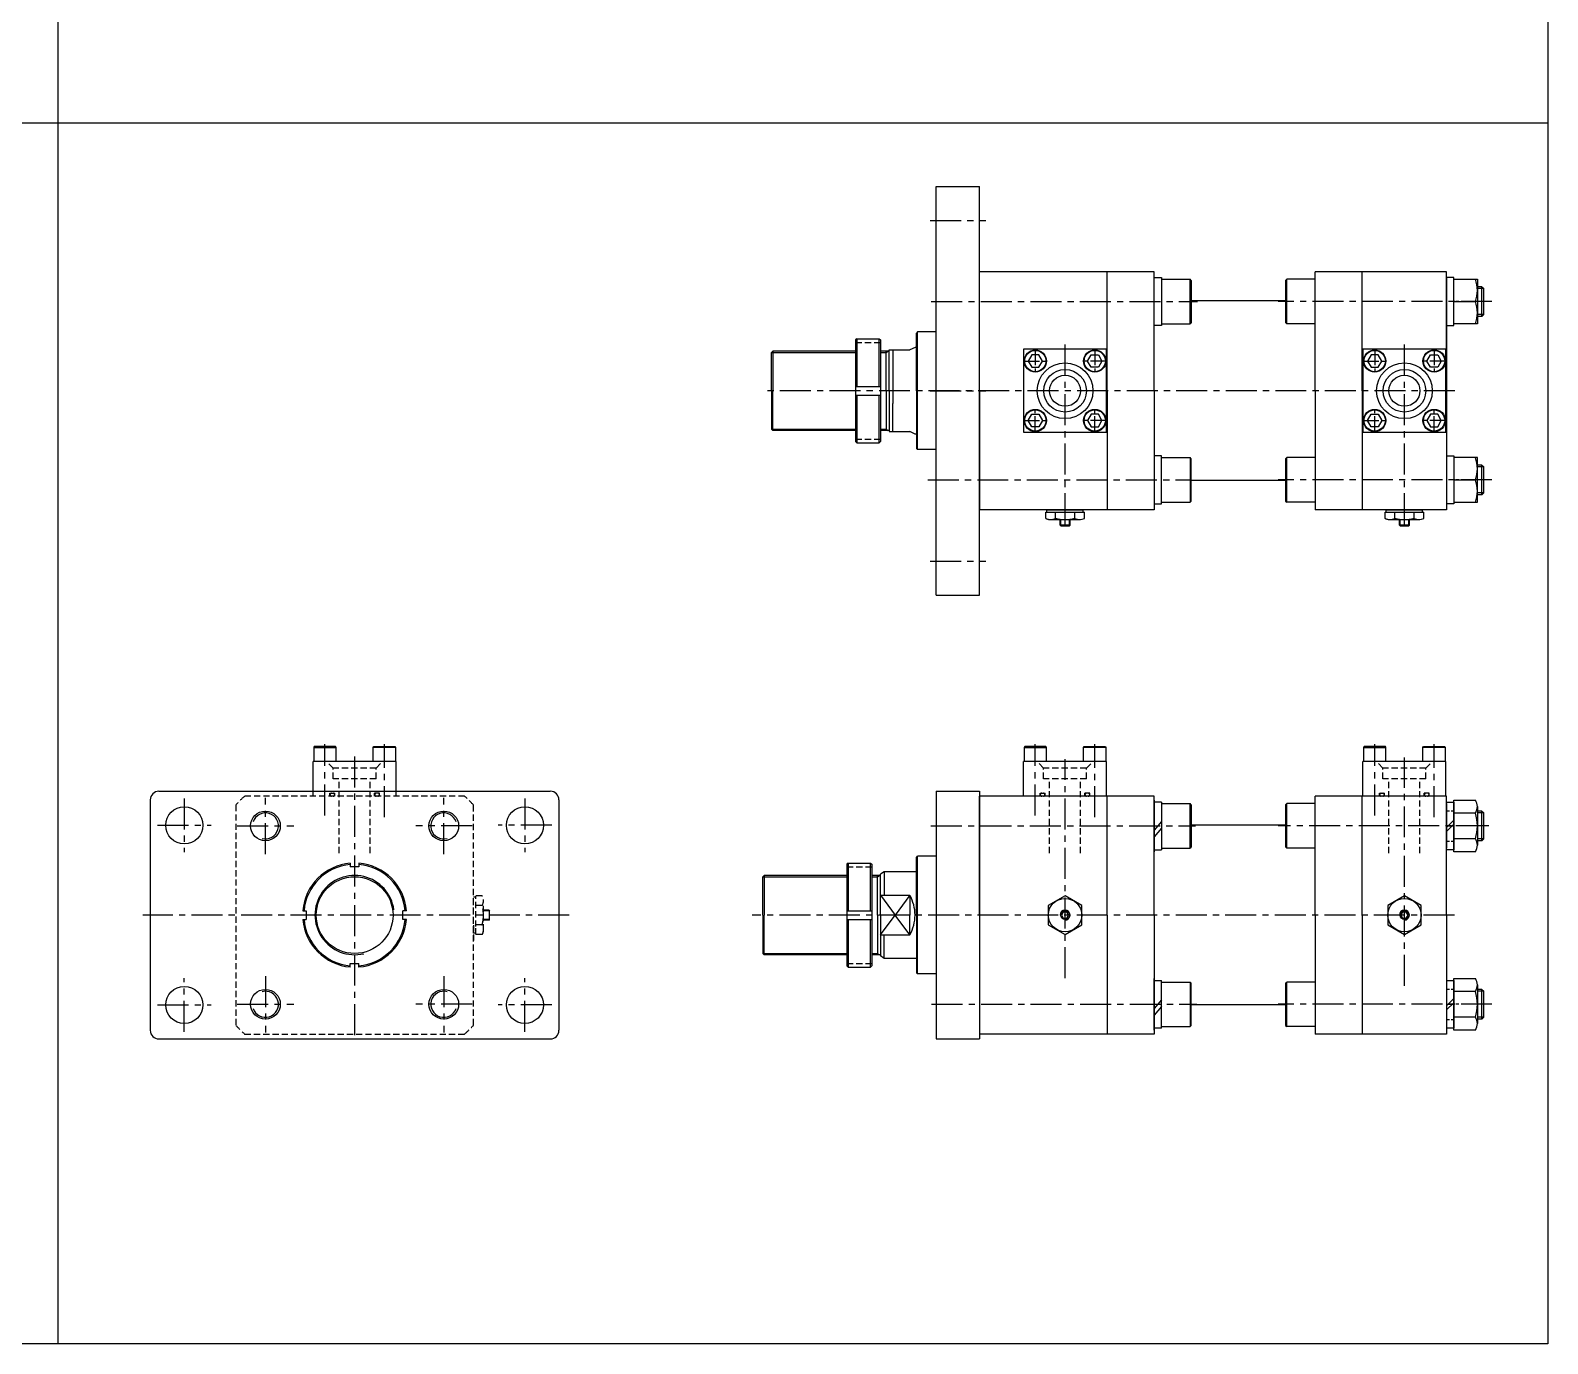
# Model space of a CAD drawing. Extents: x -819 to 9283, y 0 to 5329.
# Drawn here: x 4360 to 5585, y 3208 to 4268 of the extents above; entities that cross this region are included whole.
import ezdxf

# ---------------------------------------------------------------- set-up
doc = ezdxf.new("R2010")
doc.units = 0
doc.header["$LTSCALE"] = 10
doc.header["$MEASUREMENT"] = 0
for name, pattern in [('CENTER', [2, 1.25, -0.25, 0.25, -0.25]), ('CENTERX2', [4, 2.5, -0.5, 0.5, -0.5]), ('HIDDEN', [0.375, 0.25, -0.125]), ('HIDDENX2', [0.75, 0.5, -0.25])]:
    doc.linetypes.add(name, pattern=pattern)
doc.layers.get('0').update_dxf_attribs({"linetype": 'CONTINUOUS'})
doc.layers.get('DEFPOINTS').update_dxf_attribs({"linetype": 'CONTINUOUS'})
for name, color, linetype in [('CEN', 1, 'CENTERX2'), ('CENTER', 1, 'CENTER'), ('HID', 2, 'HIDDENX2'), ('HIDDEN', 2, 'HIDDEN'), ('ML', 7, 'CONTINUOUS')]:
    doc.layers.add(name, color=color, linetype=linetype)

msp = doc.modelspace()

# ---------------------------------------------------------------- linework, layer by layer
for p, q in [((4382.3, 5328.6), (4382.3, 3208.2)), ((5585.1, 5328.6), (5585.1, 3208.2)), ((5585.1, 4193.4), (0, 4193.4)), ((4654.8, 3689.5), (4636.8, 3689.5)), ((4637.2, 3690.2), (4654.4, 3690.2)), ((4654.4, 3690.2), (4654.8, 3689.5)), ((4654.8, 3689.5), (4654.8, 3678.2)), ((5585.1, 3208.2), (0, 3208.2))]:
    msp.add_line(p, q)
at = {"color": 7, "linetype": 'Continuous'}
for p, q in [((5179.8, 3874.5), (5179.8, 3879.5)), ((5179.8, 3879.5), (5186.1, 3879.5)), ((5180.8, 3879.5), (5180.8, 3881.5)), ((5180.8, 3881.5), (5210, 3881.5)), ((5183, 3873.5), (5207.8, 3873.5)), ((5186.1, 3879.5), (5211, 3879.5)), ((5187.6, 3874.5), (5187.6, 3879.5)), ((5191.4, 3873.8), (5191.4, 3873.8)), ((5191.4, 3869), (5191.4, 3873.5)), ((5199.4, 3869), (5199.4, 3873.5)), ((5203.2, 3874.5), (5203.2, 3879.5)), ((5210, 3879.5), (5210, 3881.5)), ((5211, 3874.5), (5211, 3879.5)), ((5453.8, 3874.5), (5453.8, 3879.5)), ((5453.8, 3879.5), (5460.1, 3879.5)), ((5454.8, 3879.5), (5454.8, 3881.5)), ((5454.8, 3881.5), (5484, 3881.5)), ((5457, 3873.5), (5481.8, 3873.5)), ((5460.1, 3879.5), (5485, 3879.5)), ((5461.6, 3874.5), (5461.6, 3879.5)), ((5465.4, 3873.8), (5465.4, 3873.8)), ((5465.4, 3869), (5465.4, 3873.5)), ((5473.4, 3869), (5473.4, 3873.5)), ((5477.2, 3874.5), (5477.2, 3879.5)), ((5484, 3879.5), (5484, 3881.5)), ((5485, 3874.5), (5485, 3879.5)), ((5191.4, 3869), (5191.9, 3868.5)), ((5199.4, 3869), (5191.4, 3869)), ((5191.9, 3868.5), (5198.9, 3868.5)), ((5199.4, 3869), (5198.9, 3868.5)), ((5465.4, 3869), (5465.9, 3868.5)), ((5473.4, 3869), (5465.4, 3869)), ((5465.9, 3868.5), (5472.9, 3868.5)), ((5473.4, 3869), (5472.9, 3868.5))]:
    msp.add_line(p, q, dxfattribs=at)
for points in [[(5181.9, 3546.4), (5195.4, 3538.6), (5208.9, 3546.4), (5208.9, 3562), (5195.4, 3569.8), (5181.9, 3562)], [(5455.9, 3546.4), (5469.4, 3538.6), (5482.9, 3546.4), (5482.9, 3562), (5469.4, 3569.8), (5455.9, 3562)], [(5193.9, 3556.7), (5192.5, 3554.2), (5193.9, 3551.7), (5196.8, 3551.7), (5198.3, 3554.2), (5196.8, 3556.7)], [(5467.9, 3556.7), (5466.5, 3554.2), (5467.9, 3551.7), (5470.8, 3551.7), (5472.3, 3554.2), (5470.8, 3556.7)]]:
    msp.add_lwpolyline(points, close=True, dxfattribs=at)
for centre, radius in [((5195.4, 3554.2), 13.5), ((5469.4, 3554.2), 13.5), ((5195.4, 3554.2), 3.5), ((5469.4, 3554.2), 3.5)]:
    msp.add_circle(centre, radius, dxfattribs=at)
for centre, radius, start, end in [((5183, 3879.2), 5.62, 235.6158, 270), ((5183.7, 3881.7), 8.22, 241.7006, 298.2994), ((5195.4, 3904.9), 31.3, 255.6172, 270.0141), ((5195.4, 3904.9), 31.3, 269.9859, 284.3828), ((5207.1, 3881.7), 8.22, 241.7006, 298.2994), ((5457, 3879.2), 5.62, 235.6158, 270), ((5457.7, 3881.7), 8.22, 241.7006, 298.2994), ((5469.4, 3904.9), 31.3, 255.6172, 270.0141), ((5469.4, 3904.9), 31.3, 269.9859, 284.3828), ((5481.1, 3881.7), 8.22, 241.7006, 298.2994)]:
    msp.add_arc(centre, radius, start, end, dxfattribs=at)
at = {"layer": 'CEN'}
for p, q in [((5086.4, 4115), (5131.4, 4115)), ((5087.4, 4049.5), (5302.4, 4049.5)), ((5540.1, 4049.5), (5367.6, 4049.5)), ((5195.4, 3869.8), (5195.4, 4016.6)), ((5469.4, 3869.8), (5469.4, 4016.6)), ((5510.2, 3977.5), (4951.5, 3977.5)), ((5086.4, 3977.5), (5131.4, 3977.5)), ((5084.6, 3905.5), (5297.1, 3905.5)), ((5540.1, 3905.5), (5367.6, 3905.5)), ((5086.4, 3840), (5131.4, 3840)), ((4597.8, 3634.6), (4597.8, 3692.2)), ((4645.8, 3633.2), (4645.8, 3692.2)), ((5171.4, 3634.6), (5171.4, 3692.2)), ((5219.4, 3633.2), (5219.4, 3692.2)), ((5445.4, 3634.6), (5445.4, 3692.2)), ((5493.4, 3633.2), (5493.4, 3692.2)), ((4621.8, 3682.3), (4621.8, 3453.7)), ((5195.4, 3503.4), (5195.4, 3680.1)), ((5469.4, 3497), (5469.4, 3681.5)), ((4484.3, 3648.4), (4484.3, 3605)), ((4549.8, 3603.5), (4549.8, 3648.9)), ((4693.8, 3603.5), (4693.8, 3648.9)), ((4759.3, 3648.4), (4759.3, 3605)), ((4462.7, 3626.7), (4506, 3626.7)), ((4781, 3626.7), (4737.7, 3626.7)), ((4527.1, 3626.2), (4572.6, 3626.2)), ((4716.6, 3626.2), (4671.1, 3626.2)), ((5087.1, 3626.2), (5300.7, 3626.2)), ((5537.5, 3626.2), (5367.6, 3626.2)), ((4795.1, 3554.2), (4450.7, 3554.2)), ((5509.8, 3554.2), (4942.7, 3554.2)), ((4549.8, 3504.9), (4549.8, 3459.5)), ((4693.8, 3504.9), (4693.8, 3459.5)), ((4484.3, 3460), (4484.3, 3503.4)), ((4759.3, 3460), (4759.3, 3503.4)), ((4462.7, 3481.7), (4506, 3481.7)), ((4527.1, 3482.2), (4572.6, 3482.2)), ((4716.6, 3482.2), (4671.1, 3482.2)), ((4781, 3481.7), (4737.7, 3481.7)), ((5087.6, 3482.2), (5301.7, 3482.2)), ((5540.1, 3482.2), (5367.6, 3482.2))]:
    msp.add_line(p, q, dxfattribs=at)
at = {"layer": 'CENTER'}
for p, q in [((5528.4, 4049.5), (5509.2, 4049.5)), ((5171.4, 4010.6), (5171.4, 3992.4)), ((5219.4, 4010.6), (5219.4, 3992.4)), ((5445.4, 4010.6), (5445.4, 3992.4)), ((5493.4, 4010.6), (5493.4, 3992.4)), ((5162.3, 4001.5), (5180.5, 4001.5)), ((5228.5, 4001.5), (5210.3, 4001.5)), ((5436.3, 4001.5), (5454.5, 4001.5)), ((5502.5, 4001.5), (5484.3, 4001.5)), ((5171.4, 3944.4), (5171.4, 3962.6)), ((5219.4, 3944.4), (5219.4, 3962.6)), ((5445.4, 3944.4), (5445.4, 3962.6)), ((5493.4, 3944.4), (5493.4, 3962.6)), ((5162.3, 3953.5), (5180.5, 3953.5)), ((5228.5, 3953.5), (5210.3, 3953.5)), ((5436.3, 3953.5), (5454.5, 3953.5)), ((5502.5, 3953.5), (5484.3, 3953.5)), ((5528.4, 3905.5), (5509.2, 3905.5)), ((5503.3, 3626.2), (5509.4, 3626.2)), ((5528.4, 3626.2), (5509.2, 3626.2)), ((5503.3, 3482.2), (5509.4, 3482.2)), ((5528.4, 3482.2), (5509.2, 3482.2)), ((5528.4, 3482.2), (5509.2, 3482.2))]:
    msp.add_line(p, q, dxfattribs=at)
at = {"layer": 'DEFPOINTS', "color": 0, "linetype": 'ByBlock'}
msp.add_point((5046.4, 3521.2), dxfattribs=at)
at = {"layer": 'HID'}
for p, q in [((5026.3, 4016.5), (5046.3, 4016.5)), ((5026.3, 3938.5), (5046.3, 3938.5)), ((4604.6, 3672.9), (4599.3, 3678.2)), ((4639.1, 3672.9), (4644.3, 3678.2)), ((5178.1, 3672.9), (5172.9, 3678.2)), ((5212.6, 3672.9), (5217.9, 3678.2)), ((5452.1, 3672.9), (5446.9, 3678.2)), ((5486.6, 3672.9), (5491.9, 3678.2)), ((4604.6, 3664.2), (4604.6, 3672.9)), ((4639.1, 3672.9), (4604.6, 3672.9)), ((4639.1, 3664.2), (4604.6, 3664.2)), ((4609.3, 3604.3), (4609.3, 3664.2)), ((4634.3, 3604.3), (4634.3, 3664.2)), ((4639.1, 3664.2), (4639.1, 3672.9)), ((5212.6, 3672.9), (5178.1, 3672.9)), ((5178.1, 3664.2), (5178.1, 3672.9)), ((5212.6, 3664.2), (5178.1, 3664.2)), ((5182.9, 3604.3), (5182.9, 3664.2)), ((5207.9, 3604.3), (5207.9, 3664.2)), ((5212.6, 3664.2), (5212.6, 3672.9)), ((5452.1, 3664.2), (5452.1, 3672.9)), ((5486.6, 3672.9), (5452.1, 3672.9)), ((5486.6, 3664.2), (5452.1, 3664.2)), ((5456.9, 3604.3), (5456.9, 3664.2)), ((5481.9, 3604.3), (5481.9, 3664.2)), ((5486.6, 3664.2), (5486.6, 3672.9)), ((4588.3, 3650.2), (4588.3, 3654.2)), ((4601.8, 3652.6), (4605.8, 3652.6)), ((4601.8, 3650.2), (4601.8, 3652.6)), ((4605.8, 3650.2), (4605.8, 3652.6)), ((4637.8, 3650.2), (4637.8, 3652.6)), ((4641.8, 3652.6), (4637.8, 3652.6)), ((4641.8, 3650.2), (4641.8, 3652.6)), ((4655.3, 3650.2), (4655.3, 3654.2)), ((5175.4, 3650.2), (5175.4, 3652.6)), ((5175.4, 3652.6), (5179.4, 3652.6)), ((5179.4, 3650.2), (5179.4, 3652.6)), ((5211.4, 3650.2), (5211.4, 3652.6)), ((5215.4, 3652.6), (5211.4, 3652.6)), ((5215.4, 3650.2), (5215.4, 3652.6)), ((5449.4, 3652.6), (5453.4, 3652.6)), ((5449.4, 3650.2), (5449.4, 3652.6)), ((5453.4, 3650.2), (5453.4, 3652.6)), ((5485.4, 3650.2), (5485.4, 3652.6)), ((5489.4, 3652.6), (5485.4, 3652.6)), ((5489.4, 3650.2), (5489.4, 3652.6)), ((4525.8, 3643), (4525.8, 3465.4)), ((4710.6, 3650.2), (4533, 3650.2)), ((4717.8, 3465.4), (4717.8, 3643)), ((5019.3, 3593.2), (5039.3, 3593.2)), ((4717.8, 3539.6), (4717.8, 3568.8)), ((4719.8, 3568.8), (4717.8, 3568.8)), ((4724.9, 3569.8), (4719.8, 3569.8)), ((4719.8, 3544.9), (4719.8, 3569.8)), ((4725.8, 3541.8), (4725.8, 3566.6)), ((4724.9, 3562), (4719.8, 3562)), ((4730.3, 3558.2), (4725.6, 3558.2)), ((4730.8, 3557.7), (4725.6, 3557.7)), ((4730.3, 3558.2), (4730.8, 3557.7)), ((4730.3, 3558.2), (4730.3, 3550.2)), ((4730.8, 3550.7), (4730.8, 3557.7)), ((4717.8, 3546.1), (4717.8, 3532.2)), ((4724.9, 3546.4), (4719.8, 3546.4)), ((4719.8, 3538.6), (4719.8, 3544.9)), ((4730.8, 3550.7), (4725.6, 3550.7)), ((4730.3, 3550.2), (4725.6, 3550.2)), ((4730.3, 3550.2), (4730.8, 3550.7)), ((4719.8, 3539.6), (4717.8, 3539.6)), ((4724.9, 3538.6), (4719.8, 3538.6)), ((5019.3, 3515.2), (5039.3, 3515.2)), ((4533, 3458.2), (4710.6, 3458.2))]:
    msp.add_line(p, q, dxfattribs=at)
for centre, radius, start, end in [((4603.1, 3651.4), 1.2, 90, 270), ((4604.5, 3651.4), 1.2, 270, 90), ((4639.2, 3651.4), 1.2, 90, 270), ((4640.6, 3651.4), 1.2, 270, 90), ((5176.6, 3651.4), 1.2, 90, 270), ((5178, 3651.4), 1.2, 270, 90), ((5212.7, 3651.4), 1.2, 90, 270), ((5214.1, 3651.4), 1.2, 270, 90), ((5450.6, 3651.4), 1.2, 90, 270), ((5452, 3651.4), 1.2, 270, 90), ((5486.7, 3651.4), 1.2, 90, 270), ((5488.1, 3651.4), 1.2, 270, 90), ((4621.8, 3554.2), 130.8, 132.765, 137.235), ((4621.8, 3554.2), 130.8, 42.765, 47.235), ((4717.6, 3565.9), 8.22, 331.7006, 28.2994), ((4694.5, 3554.2), 31.3, 359.9859, 14.3828), ((4694.5, 3554.2), 31.3, 345.6172, 0.0141), ((4717.6, 3542.5), 8.22, 331.7006, 28.2994), ((4720.2, 3541.8), 5.62, 325.6158, 0), ((4621.8, 3554.2), 130.8, 222.765, 227.235), ((4621.8, 3554.2), 130.8, 312.765, 317.235)]:
    msp.add_arc(centre, radius, start, end, dxfattribs=at)
at = {"layer": 'HIDDEN'}
for p, q in [((5503.4, 3638.4), (5509.3, 3638.4)), ((5503.4, 3613.9), (5509.3, 3613.9)), ((5503.4, 3494.4), (5509.3, 3494.4)), ((5503.4, 3469.9), (5509.3, 3469.9))]:
    msp.add_line(p, q, dxfattribs=at)
at = {"layer": 'ML'}
for p, q in [((5091.4, 4142.5), (5126.4, 4142.5)), ((5091.4, 3812.5), (5091.4, 4142.5)), ((5126.4, 3812.5), (5126.4, 4142.5)), ((5267.4, 4073.5), (5126.4, 4073.5)), ((5126.4, 3977.5), (5126.4, 4073.5)), ((5229.4, 3977.5), (5229.4, 4073.5)), ((5267.4, 3977.5), (5267.4, 4073.5)), ((5267.4, 4030.2), (5267.4, 4068.9)), ((5267.4, 4068.9), (5273.3, 4068.9)), ((5267.4, 4031.5), (5267.4, 4067.5)), ((5273.3, 4068.9), (5273.3, 4030.2)), ((5273.3, 4067.5), (5296.3, 4067.5)), ((5296.3, 4031.5), (5296.3, 4067.5)), ((5297.3, 4066.5), (5296.3, 4067.5)), ((5373.4, 4066.5), (5374.4, 4067.5)), ((5397.4, 4067.5), (5374.4, 4067.5)), ((5374.4, 4031.5), (5374.4, 4067.5)), ((5503.4, 4073.5), (5397.4, 4073.5)), ((5397.4, 3977.5), (5397.4, 4073.5)), ((5435.4, 3977.5), (5435.4, 4073.5)), ((5503.4, 3977.5), (5503.4, 4073.5)), ((5509.3, 4068.9), (5503.4, 4068.9)), ((5503.4, 4068.9), (5503.4, 3886.2)), ((5503.4, 4067.5), (5503.4, 4031.5)), ((5509.3, 4030.2), (5509.3, 4068.9)), ((5509.3, 4031.5), (5509.3, 4067.5)), ((5509.3, 4067.5), (5528.3, 4067.5)), ((5528.3, 4067.5), (5528.3, 4031.5)), ((5297.3, 4066.5), (5297.3, 4032.5)), ((5373.4, 4066.5), (5373.4, 4032.5)), ((5532, 4061.5), (5528.4, 4061.5)), ((5532, 4037.5), (5532, 4061.5)), ((5532, 4061.5), (5533.5, 4060)), ((5533.5, 4039), (5533.5, 4060)), ((5373.4, 4050), (5297.3, 4050)), ((5509.3, 4049.5), (5526.7, 4049.5)), ((5273.3, 4031.5), (5296.3, 4031.5)), ((5297.3, 4032.5), (5296.3, 4031.5)), ((5373.4, 4032.5), (5374.4, 4031.5)), ((5397.4, 4031.5), (5374.4, 4031.5)), ((5528.3, 4031.5), (5509.3, 4031.5)), ((5532, 4037.5), (5528.4, 4037.5)), ((5533.5, 4039), (5532, 4037.5)), ((5027.3, 4019.5), (5026.3, 4018.5)), ((5026.3, 4018.5), (5026.3, 3936.5)), ((5027.3, 4019.5), (5027.3, 3981)), ((5027.3, 4019.5), (5045.3, 4019.5)), ((5045.3, 3981), (5045.3, 4019.5)), ((5045.3, 4019.5), (5046.3, 4018.5)), ((5046.3, 4018.5), (5046.3, 3936.5)), ((5076.4, 4025), (5075.4, 4024)), ((5075.4, 3977.5), (5075.4, 4024)), ((5091.4, 4025), (5076.4, 4025)), ((5076.4, 3930), (5076.4, 4025)), ((5273.3, 4030.2), (5267.4, 4030.2)), ((5503.4, 4030.2), (5509.3, 4030.2)), ((4959.4, 4009.5), (4958.4, 4008.5)), ((4958.4, 3977.5), (4958.4, 4008.5)), ((5026.3, 4009.5), (4959.4, 4009.5)), ((4959.4, 4009.5), (4959.4, 3977.5)), ((5053.4, 4009.5), (5046.3, 4009.5)), ((5050.9, 3977.5), (5050.9, 4009.5)), ((5053.4, 3977.5), (5053.4, 4010.5)), ((5053.4, 4010.5), (5070.1, 4010.5)), ((5056.4, 4010.5), (5056.4, 3967.3)), ((5074.3, 4012.5), (5070.1, 4010.5)), ((5075.4, 4012.5), (5074.3, 4012.5)), ((5228.9, 4011), (5161.9, 4011)), ((5161.9, 4011), (5161.9, 3944)), ((5228.9, 3944), (5228.9, 4011)), ((5502.9, 4011), (5435.9, 4011)), ((5435.9, 4011), (5435.9, 3944)), ((5502.9, 3944), (5502.9, 4011)), ((4958.4, 3977.5), (4958.4, 3946.5)), ((4959.4, 3945.5), (4959.4, 3977.5)), ((5026.3, 3981), (5046.3, 3981)), ((5026.3, 3974), (5046.3, 3974)), ((5027.3, 3974), (5027.3, 3935.5)), ((5045.3, 3935.5), (5045.3, 3974)), ((5050.9, 3977.5), (5050.9, 3945.5)), ((5053.4, 3977.5), (5053.4, 3944.5)), ((5075.4, 3977.5), (5075.4, 3931)), ((5126.4, 3977.5), (5126.4, 3881.5)), ((5229.4, 3977.5), (5229.4, 3881.5)), ((5267.4, 3977.5), (5267.4, 3881.5)), ((5397.4, 3977.5), (5397.4, 3881.5)), ((5435.4, 3977.5), (5435.4, 3881.5)), ((5503.4, 3977.5), (5503.4, 3881.5)), ((5056.4, 3944.5), (5056.4, 3967.3)), ((4959.4, 3945.5), (4958.4, 3946.5)), ((5026.3, 3945.5), (4959.4, 3945.5)), ((5053.4, 3945.5), (5046.3, 3945.5)), ((5027.3, 3935.5), (5026.3, 3936.5)), ((5027.3, 3935.5), (5045.3, 3935.5)), ((5045.3, 3935.5), (5046.3, 3936.5)), ((5053.4, 3944.5), (5070.1, 3944.5)), ((5074.3, 3942.5), (5070.1, 3944.5)), ((5075.4, 3942.5), (5074.3, 3942.5)), ((5161.9, 3944), (5228.9, 3944)), ((5435.9, 3944), (5502.9, 3944)), ((5075.4, 3931), (5076.4, 3930)), ((5076.4, 3930), (5075.4, 3931)), ((5091.4, 3930), (5076.4, 3930)), ((5267.4, 3924.9), (5267.4, 3886.2)), ((5273.3, 3924.9), (5267.4, 3924.9)), ((5267.4, 3923.5), (5267.4, 3887.5)), ((5273.3, 3886.2), (5273.3, 3924.9)), ((5273.3, 3923.5), (5290.4, 3923.5)), ((5273.3, 3923.5), (5296.3, 3923.5)), ((5296.3, 3923.5), (5296.3, 3887.5)), ((5297.3, 3922.5), (5296.3, 3923.5)), ((5297.3, 3888.5), (5297.3, 3922.5)), ((5373.4, 3922.5), (5374.4, 3923.5)), ((5373.4, 3922.5), (5373.4, 3888.5)), ((5397.4, 3923.5), (5374.4, 3923.5)), ((5374.4, 3887.5), (5374.4, 3923.5)), ((5503.4, 3924.9), (5509.3, 3924.9)), ((5509.3, 3924.9), (5509.3, 3886.2)), ((5509.3, 3923.5), (5509.3, 3887.5)), ((5528.3, 3923.5), (5509.3, 3923.5)), ((5528.3, 3887.5), (5528.3, 3923.5)), ((5532, 3917.5), (5528.4, 3917.5)), ((5532, 3893.5), (5532, 3917.5)), ((5532, 3917.5), (5533.5, 3916)), ((5533.5, 3895), (5533.5, 3916)), ((5373.4, 3905), (5297.3, 3905)), ((5509.3, 3905.5), (5526.7, 3905.5)), ((5267.4, 3886.2), (5273.3, 3886.2)), ((5273.3, 3887.5), (5290.4, 3887.5)), ((5273.3, 3887.5), (5296.3, 3887.5)), ((5297.3, 3888.5), (5296.3, 3887.5)), ((5373.4, 3888.5), (5374.4, 3887.5)), ((5397.4, 3887.5), (5374.4, 3887.5)), ((5509.3, 3886.2), (5503.4, 3886.2)), ((5509.3, 3887.5), (5528.3, 3887.5)), ((5532, 3893.5), (5528.4, 3893.5)), ((5533.5, 3895), (5532, 3893.5)), ((5267.4, 3881.5), (5126.4, 3881.5)), ((5503.4, 3881.5), (5397.4, 3881.5)), ((5091.4, 3812.5), (5126.4, 3812.5)), ((4589.2, 3690.2), (4588.8, 3689.5)), ((4588.8, 3689.5), (4606.8, 3689.5)), ((4588.8, 3689.5), (4588.8, 3678.2)), ((4606.4, 3690.2), (4589.2, 3690.2)), ((4606.8, 3689.5), (4606.4, 3690.2)), ((4606.8, 3678.2), (4606.8, 3689.5)), ((4636.8, 3689.5), (4637.2, 3690.2)), ((4636.8, 3678.2), (4636.8, 3689.5)), ((5162.8, 3690.2), (5162.4, 3689.5)), ((5162.4, 3689.5), (5180.4, 3689.5)), ((5162.4, 3689.5), (5162.4, 3678.2)), ((5180, 3690.2), (5162.8, 3690.2)), ((5180.4, 3689.5), (5180, 3690.2)), ((5180.4, 3678.2), (5180.4, 3689.5)), ((5210.4, 3689.5), (5210.8, 3690.2)), ((5210.4, 3678.2), (5210.4, 3689.5)), ((5228.4, 3689.5), (5210.4, 3689.5)), ((5210.8, 3690.2), (5228, 3690.2)), ((5228, 3690.2), (5228.4, 3689.5)), ((5228.4, 3689.5), (5228.4, 3678.2)), ((5436.8, 3690.2), (5436.4, 3689.5)), ((5436.4, 3689.5), (5454.4, 3689.5)), ((5436.4, 3689.5), (5436.4, 3678.2)), ((5454, 3690.2), (5436.8, 3690.2)), ((5454.4, 3689.5), (5454, 3690.2)), ((5454.4, 3678.2), (5454.4, 3689.5)), ((5484.4, 3689.5), (5484.8, 3690.2)), ((5502.4, 3689.5), (5484.4, 3689.5)), ((5484.4, 3678.2), (5484.4, 3689.5)), ((5484.8, 3690.2), (5502, 3690.2)), ((5502, 3690.2), (5502.4, 3689.5)), ((5502.4, 3689.5), (5502.4, 3678.2)), ((4588.3, 3654.2), (4588.3, 3678.2)), ((4655.3, 3678.2), (4588.3, 3678.2)), ((4654.8, 3678.2), (4636.8, 3678.2)), ((4655.3, 3654.2), (4655.3, 3678.2)), ((5228.9, 3678.2), (5161.9, 3678.2)), ((5161.9, 3650.2), (5161.9, 3678.2)), ((5228.4, 3678.2), (5210.4, 3678.2)), ((5228.9, 3650.2), (5228.9, 3678.2)), ((5435.9, 3650.2), (5435.9, 3678.2)), ((5502.9, 3678.2), (5435.9, 3678.2)), ((5502.4, 3678.2), (5484.4, 3678.2)), ((5502.9, 3650.2), (5502.9, 3678.2)), ((4463.8, 3654.2), (4779.8, 3654.2)), ((5091.4, 3654.2), (5126.4, 3654.2)), ((5091.4, 3654.2), (5091.4, 3454.2)), ((5126.4, 3654.2), (5126.4, 3454.2)), ((4456.8, 3647.2), (4456.8, 3461.2)), ((4786.8, 3647.2), (4786.8, 3461.2)), ((5126.4, 3554.2), (5126.4, 3650.2)), ((5267.4, 3650.2), (5126.4, 3650.2)), ((5229.4, 3554.2), (5229.4, 3650.2)), ((5267.4, 3554.2), (5267.4, 3650.2)), ((5267.4, 3647), (5267.4, 3605.4)), ((5273.3, 3645.5), (5267.4, 3645.5)), ((5273.3, 3645.5), (5273.3, 3606.8)), ((5273.3, 3644.2), (5296.3, 3644.2)), ((5296.3, 3608.2), (5296.3, 3644.2)), ((5297.3, 3643.2), (5296.3, 3644.2)), ((5297.3, 3643.2), (5297.3, 3609.2)), ((5373.4, 3643.2), (5374.4, 3644.2)), ((5373.4, 3643.2), (5373.4, 3609.2)), ((5397.4, 3644.2), (5374.4, 3644.2)), ((5374.4, 3608.2), (5374.4, 3644.2)), ((5503.4, 3650.2), (5397.4, 3650.2)), ((5397.4, 3554.2), (5397.4, 3650.2)), ((5435.4, 3554.2), (5435.4, 3650.2)), ((5503.4, 3554.2), (5503.4, 3650.2)), ((5503.4, 3645.5), (5509.3, 3645.5)), ((5503.4, 3606.8), (5503.4, 3645.5)), ((5503.4, 3644.2), (5503.4, 3608.2)), ((5509.3, 3647), (5526.7, 3647)), ((5509.3, 3605.4), (5509.3, 3647)), ((5509.3, 3645.5), (5509.3, 3606.8)), ((5528.3, 3641.8), (5528.3, 3610.6)), ((5273.3, 3629.7), (5267.4, 3622.7)), ((5373.4, 3626.7), (5297.3, 3626.7)), ((5503.4, 3624.9), (5509.3, 3630.8)), ((5503.4, 3621.6), (5509.3, 3627.5)), ((5526.7, 3636.6), (5509.3, 3636.6)), ((5531.9, 3638.2), (5528.3, 3638.2)), ((5531.9, 3638.2), (5533.4, 3636.7)), ((5531.9, 3614.2), (5531.9, 3638.2)), ((5533.4, 3615.7), (5533.4, 3636.7)), ((5273.3, 3624.3), (5267.4, 3617.3)), ((5526.7, 3615.8), (5509.3, 3615.8)), ((5531.9, 3614.2), (5528.3, 3614.2)), ((5533.4, 3615.7), (5531.9, 3614.2)), ((5267.4, 3606.8), (5273.3, 3606.8)), ((5273.3, 3608.2), (5296.3, 3608.2)), ((5297.3, 3609.2), (5296.3, 3608.2)), ((5373.4, 3609.2), (5374.4, 3608.2)), ((5397.4, 3608.2), (5374.4, 3608.2)), ((5509.3, 3606.8), (5503.4, 3606.8)), ((5526.7, 3605.4), (5509.3, 3605.4)), ((4618.3, 3596), (4618.3, 3593.2)), ((4625.3, 3593.2), (4618.3, 3593.2)), ((4625.3, 3596), (4625.3, 3593.2)), ((5020.3, 3596.2), (5019.3, 3595.2)), ((5019.3, 3595.2), (5019.3, 3513.2)), ((5020.3, 3596.2), (5038.3, 3596.2)), ((5020.3, 3596.2), (5020.3, 3557.7)), ((5038.3, 3596.2), (5039.3, 3595.2)), ((5038.3, 3557.7), (5038.3, 3596.2)), ((5039.3, 3595.2), (5039.3, 3513.2)), ((5075.4, 3600.7), (5076.4, 3601.7)), ((5075.4, 3554.2), (5075.4, 3600.7)), ((5076.4, 3506.7), (5076.4, 3601.7)), ((5091.4, 3601.7), (5076.4, 3601.7)), ((4952.4, 3586.2), (4951.4, 3585.2)), ((4951.4, 3554.2), (4951.4, 3585.2)), ((4952.4, 3586.2), (4952.4, 3554.2)), ((5019.3, 3586.2), (4952.4, 3586.2)), ((5046.4, 3586.2), (5039.3, 3586.2)), ((5043.9, 3554.2), (5043.9, 3586.2)), ((5049.4, 3589.2), (5046.4, 3587.2)), ((5046.4, 3554.2), (5046.4, 3587.2)), ((5075.4, 3589.2), (5049.4, 3589.2)), ((5049.4, 3589.2), (5049.4, 3570.2)), ((5046.4, 3570.2), (5070.1, 3570.2)), ((5070.1, 3570.2), (5070.1, 3554.2)), ((4580, 3557.7), (4582.8, 3557.7)), ((4582.8, 3557.7), (4582.8, 3550.7)), ((4660.8, 3550.7), (4660.8, 3557.7)), ((4663.7, 3557.7), (4660.8, 3557.7)), ((4951.4, 3554.2), (4951.4, 3523.2)), ((4952.4, 3522.2), (4952.4, 3554.2)), ((5019.3, 3557.7), (5039.3, 3557.7)), ((5043.9, 3554.2), (5043.9, 3522.2)), ((5046.4, 3554.2), (5046.4, 3521.2)), ((5070.1, 3538.2), (5070.1, 3554.2)), ((5075.4, 3554.2), (5075.4, 3507.7)), ((5126.4, 3554.2), (5126.4, 3458.2)), ((5229.4, 3554.2), (5229.4, 3458.2)), ((5267.4, 3554.2), (5267.4, 3458.2)), ((5267.4, 3554.2), (5267.4, 3458.2)), ((5397.4, 3554.2), (5397.4, 3458.2)), ((5435.4, 3554.2), (5435.4, 3458.2)), ((5503.4, 3554.2), (5503.4, 3458.2)), ((4580, 3550.7), (4582.8, 3550.7)), ((4663.7, 3550.7), (4660.8, 3550.7)), ((5019.3, 3550.7), (5039.3, 3550.7)), ((5020.3, 3550.7), (5020.3, 3512.2)), ((5038.3, 3512.2), (5038.3, 3550.7)), ((5046.4, 3538.2), (5070.1, 3538.2)), ((5049.4, 3519.2), (5049.4, 3538.2)), ((4952.4, 3522.2), (4951.4, 3523.2)), ((5019.3, 3522.2), (4952.4, 3522.2)), ((5046.4, 3522.2), (5039.3, 3522.2)), ((5049.4, 3519.2), (5046.4, 3521.2)), ((5075.4, 3519.2), (5049.4, 3519.2)), ((4618.3, 3515.2), (4625.3, 3515.2)), ((4618.3, 3512.3), (4618.3, 3515.2)), ((4625.3, 3512.3), (4625.3, 3515.2)), ((5020.3, 3512.2), (5019.3, 3513.2)), ((5020.3, 3512.2), (5038.3, 3512.2)), ((5038.3, 3512.2), (5039.3, 3513.2)), ((5075.4, 3507.7), (5076.4, 3506.7)), ((5091.4, 3506.7), (5076.4, 3506.7)), ((5267.4, 3461.4), (5267.4, 3503)), ((5267.4, 3501.5), (5273.3, 3501.5)), ((5273.3, 3462.8), (5273.3, 3501.5)), ((5273.3, 3500.2), (5296.3, 3500.2)), ((5296.3, 3500.2), (5296.3, 3464.2)), ((5297.3, 3499.2), (5296.3, 3500.2)), ((5297.3, 3465.2), (5297.3, 3499.2)), ((5373.4, 3499.2), (5374.4, 3500.2)), ((5373.4, 3499.2), (5373.4, 3465.2)), ((5374.4, 3464.2), (5374.4, 3500.2)), ((5397.4, 3500.2), (5374.4, 3500.2)), ((5503.4, 3501.5), (5509.3, 3501.5)), ((5509.3, 3461.4), (5509.3, 3503)), ((5509.3, 3503), (5526.7, 3503)), ((5509.3, 3501.5), (5509.3, 3462.8)), ((5526.7, 3492.6), (5509.3, 3492.6)), ((5526.7, 3492.6), (5509.3, 3492.6)), ((5528.3, 3497.8), (5528.3, 3466.6)), ((5528.3, 3497.8), (5528.3, 3466.6)), ((5531.9, 3494.2), (5528.3, 3494.2)), ((5531.9, 3470.2), (5531.9, 3494.2)), ((5531.9, 3494.2), (5533.4, 3492.7)), ((5533.4, 3471.7), (5533.4, 3492.7)), ((5273.3, 3485.7), (5267.4, 3478.7)), ((5273.3, 3480.3), (5267.4, 3473.3)), ((5373.4, 3481.7), (5297.3, 3481.7)), ((5503.4, 3480.9), (5509.3, 3486.8)), ((5503.4, 3477.6), (5509.3, 3483.5)), ((5526.7, 3471.8), (5509.3, 3471.8)), ((5526.7, 3471.8), (5509.3, 3471.8)), ((5531.9, 3470.2), (5528.3, 3470.2)), ((5533.4, 3471.7), (5531.9, 3470.2)), ((5267.4, 3458.2), (5126.4, 3458.2)), ((5273.3, 3462.8), (5267.4, 3462.8)), ((5273.3, 3464.2), (5296.3, 3464.2)), ((5297.3, 3465.2), (5296.3, 3464.2)), ((5373.4, 3465.2), (5374.4, 3464.2)), ((5397.4, 3464.2), (5374.4, 3464.2)), ((5503.4, 3458.2), (5397.4, 3458.2)), ((5509.3, 3462.8), (5503.4, 3462.8)), ((5526.7, 3461.4), (5509.3, 3461.4)), ((4463.8, 3454.2), (4779.8, 3454.2)), ((5091.4, 3454.2), (5126.4, 3454.2))]:
    msp.add_line(p, q, dxfattribs=at)
at = {"layer": 'ML', "color": 2}
for p, q in [((5533.5, 4060), (5528.4, 4060)), ((5533.5, 4039), (5528.4, 4039)), ((4958.4, 4008.5), (5026.3, 4008.5)), ((5046.3, 4008.5), (5050.9, 4008.5)), ((5050.9, 4008.5), (5052.7, 4009.5)), ((4958.4, 3946.5), (5026.3, 3946.5)), ((5046.3, 3946.5), (5050.9, 3946.5)), ((5050.9, 3946.5), (5052.7, 3945.5)), ((5050.9, 3946.5), (5052.7, 3945.5)), ((5533.5, 3916), (5528.4, 3916)), ((5533.5, 3895), (5528.4, 3895)), ((5191.9, 3873.7), (5191.9, 3873.7)), ((5191.9, 3868.5), (5191.9, 3873.5)), ((5198.9, 3868.5), (5198.9, 3873.5)), ((5465.9, 3873.7), (5465.9, 3873.7)), ((5465.9, 3868.5), (5465.9, 3873.5)), ((5472.9, 3868.5), (5472.9, 3873.5)), ((5533.4, 3636.7), (5528.3, 3636.7)), ((5533.4, 3615.7), (5528.3, 3615.7)), ((4951.4, 3585.2), (5019.3, 3585.2)), ((5039.3, 3585.2), (5043.9, 3585.2)), ((5043.9, 3585.2), (5045.7, 3586.2)), ((5046.4, 3570.2), (5058.2, 3554.2)), ((5070.1, 3570.2), (5058.2, 3554.2)), ((5046.4, 3538.2), (5058.2, 3554.2)), ((5070.1, 3538.2), (5058.2, 3554.2)), ((4951.4, 3523.2), (5019.3, 3523.2)), ((5039.3, 3523.2), (5043.9, 3523.2)), ((5043.9, 3523.2), (5045.7, 3522.2)), ((5533.4, 3492.7), (5528.3, 3492.7)), ((5533.4, 3471.7), (5528.3, 3471.7))]:
    msp.add_line(p, q, dxfattribs=at)
at = {"layer": 'ML'}
for points in [[(5168.5, 3996.5), (5174.3, 3996.5), (5177.1, 4001.5), (5174.3, 4006.5), (5168.5, 4006.5), (5165.6, 4001.5), (5168.5, 3996.5)], [(5222.3, 3996.5), (5216.5, 3996.5), (5213.6, 4001.5), (5216.5, 4006.5), (5222.3, 4006.5), (5225.1, 4001.5), (5222.3, 3996.5)], [(5442.5, 3996.5), (5448.3, 3996.5), (5451.1, 4001.5), (5448.3, 4006.5), (5442.5, 4006.5), (5439.6, 4001.5), (5442.5, 3996.5)], [(5496.3, 3996.5), (5490.5, 3996.5), (5487.6, 4001.5), (5490.5, 4006.5), (5496.3, 4006.5), (5499.1, 4001.5), (5496.3, 3996.5)], [(5168.5, 3958.5), (5174.3, 3958.5), (5177.1, 3953.5), (5174.3, 3948.5), (5168.5, 3948.5), (5165.6, 3953.5), (5168.5, 3958.5)], [(5222.3, 3958.5), (5216.5, 3958.5), (5213.6, 3953.5), (5216.5, 3948.5), (5222.3, 3948.5), (5225.1, 3953.5), (5222.3, 3958.5)], [(5442.5, 3958.5), (5448.3, 3958.5), (5451.1, 3953.5), (5448.3, 3948.5), (5442.5, 3948.5), (5439.6, 3953.5), (5442.5, 3958.5)], [(5496.3, 3958.5), (5490.5, 3958.5), (5487.6, 3953.5), (5490.5, 3948.5), (5496.3, 3948.5), (5499.1, 3953.5), (5496.3, 3958.5)]]:
    msp.add_lwpolyline(points, dxfattribs=at)
for centre, radius in [((5171.4, 4001.5), 9), ((5171.4, 4001.5), 8.6), ((5219.4, 4001.5), 9), ((5219.4, 4001.5), 8.6), ((5445.4, 4001.5), 9), ((5445.4, 4001.5), 8.6), ((5493.4, 4001.5), 9), ((5493.4, 4001.5), 8.6), ((5195.4, 3977.5), 22.5), ((5195.4, 3977.5), 17.2), ((5469.4, 3977.5), 22.5), ((5469.4, 3977.5), 17.2), ((5195.4, 3977.5), 12.5), ((5469.4, 3977.5), 12.5), ((5171.4, 3953.5), 9), ((5171.4, 3953.5), 8.6), ((5219.4, 3953.5), 9), ((5219.4, 3953.5), 8.6), ((5445.4, 3953.5), 9), ((5445.4, 3953.5), 8.6), ((5493.4, 3953.5), 9), ((5493.4, 3953.5), 8.6), ((4484.3, 3626.7), 15), ((4759.3, 3626.7), 15), ((4549.8, 3626.2), 12), ((4693.8, 3626.2), 12), ((4621.8, 3554.2), 31), ((4484.3, 3481.7), 15), ((4549.8, 3482.2), 12), ((4693.8, 3482.2), 12), ((4759.3, 3481.7), 15)]:
    msp.add_circle(centre, radius, dxfattribs=at)
for centre, radius, start, end in [((5502.3, 4058.5), 26, 339.7438, 20.2562), ((5502.3, 4040.5), 26, 339.7438, 20.2562), ((5502.3, 3914.5), 26, 339.7438, 20.2562), ((5502.3, 3896.5), 26, 339.7438, 20.2562), ((4463.8, 3647.2), 7, 90, 180), ((4779.8, 3647.2), 7, 0, 90), ((5519.1, 3641.8), 9.2, 325.6158, 34.3842), ((5493.9, 3626.2), 34.4, 342.412, 17.588), ((5519.1, 3610.6), 9.2, 325.6158, 34.3842), ((4621.8, 3554.2), 42, 94.7802, 175.2198), ((4621.8, 3554.2), 41, 94.8971, 175.1029), ((4621.8, 3554.2), 42, 4.7802, 85.2198), ((4621.8, 3554.2), 41, 4.8971, 85.1029), ((5042.2, 3554.2), 32.1, 0, 29.7744), ((5042.2, 3554.2), 32.1, 330.2256, 0), ((4621.8, 3554.2), 42, 184.7802, 265.2198), ((4621.8, 3554.2), 41, 184.8971, 265.1029), ((4621.8, 3554.2), 41, 274.8971, 355.1029), ((4621.8, 3554.2), 42, 274.7802, 355.2198), ((5519.1, 3497.8), 9.2, 325.6158, 34.3842), ((5519.1, 3497.8), 9.2, 325.6158, 34.3842), ((5493.9, 3482.2), 34.4, 342.412, 17.588), ((5493.9, 3482.2), 34.4, 342.412, 17.588), ((5519.1, 3466.6), 9.2, 325.6158, 34.3842), ((5519.1, 3466.6), 9.2, 325.6158, 34.3842), ((4463.8, 3461.2), 7, 180, 270), ((4779.8, 3461.2), 7, 270, 0)]:
    msp.add_arc(centre, radius, start, end, dxfattribs=at)
at = {"layer": 'ML', "color": 2}
for centre, radius, start, end in [((4549.8, 3626.2), 10.5, 255.2203, 161.8888), ((4693.8, 3626.2), 10.5, 18.1112, 284.7797), ((4621.8, 3554.2), 32, 7.6796, 283.2289), ((5195.4, 3554.2), 4, 270, 180), ((5469.4, 3554.2), 4, 270, 180), ((4549.8, 3482.2), 10.5, 198.1112, 104.7797), ((4693.8, 3482.2), 10.5, 75.2203, 341.8888)]:
    msp.add_arc(centre, radius, start, end, dxfattribs=at)

doc.saveas('drawing.dxf')
